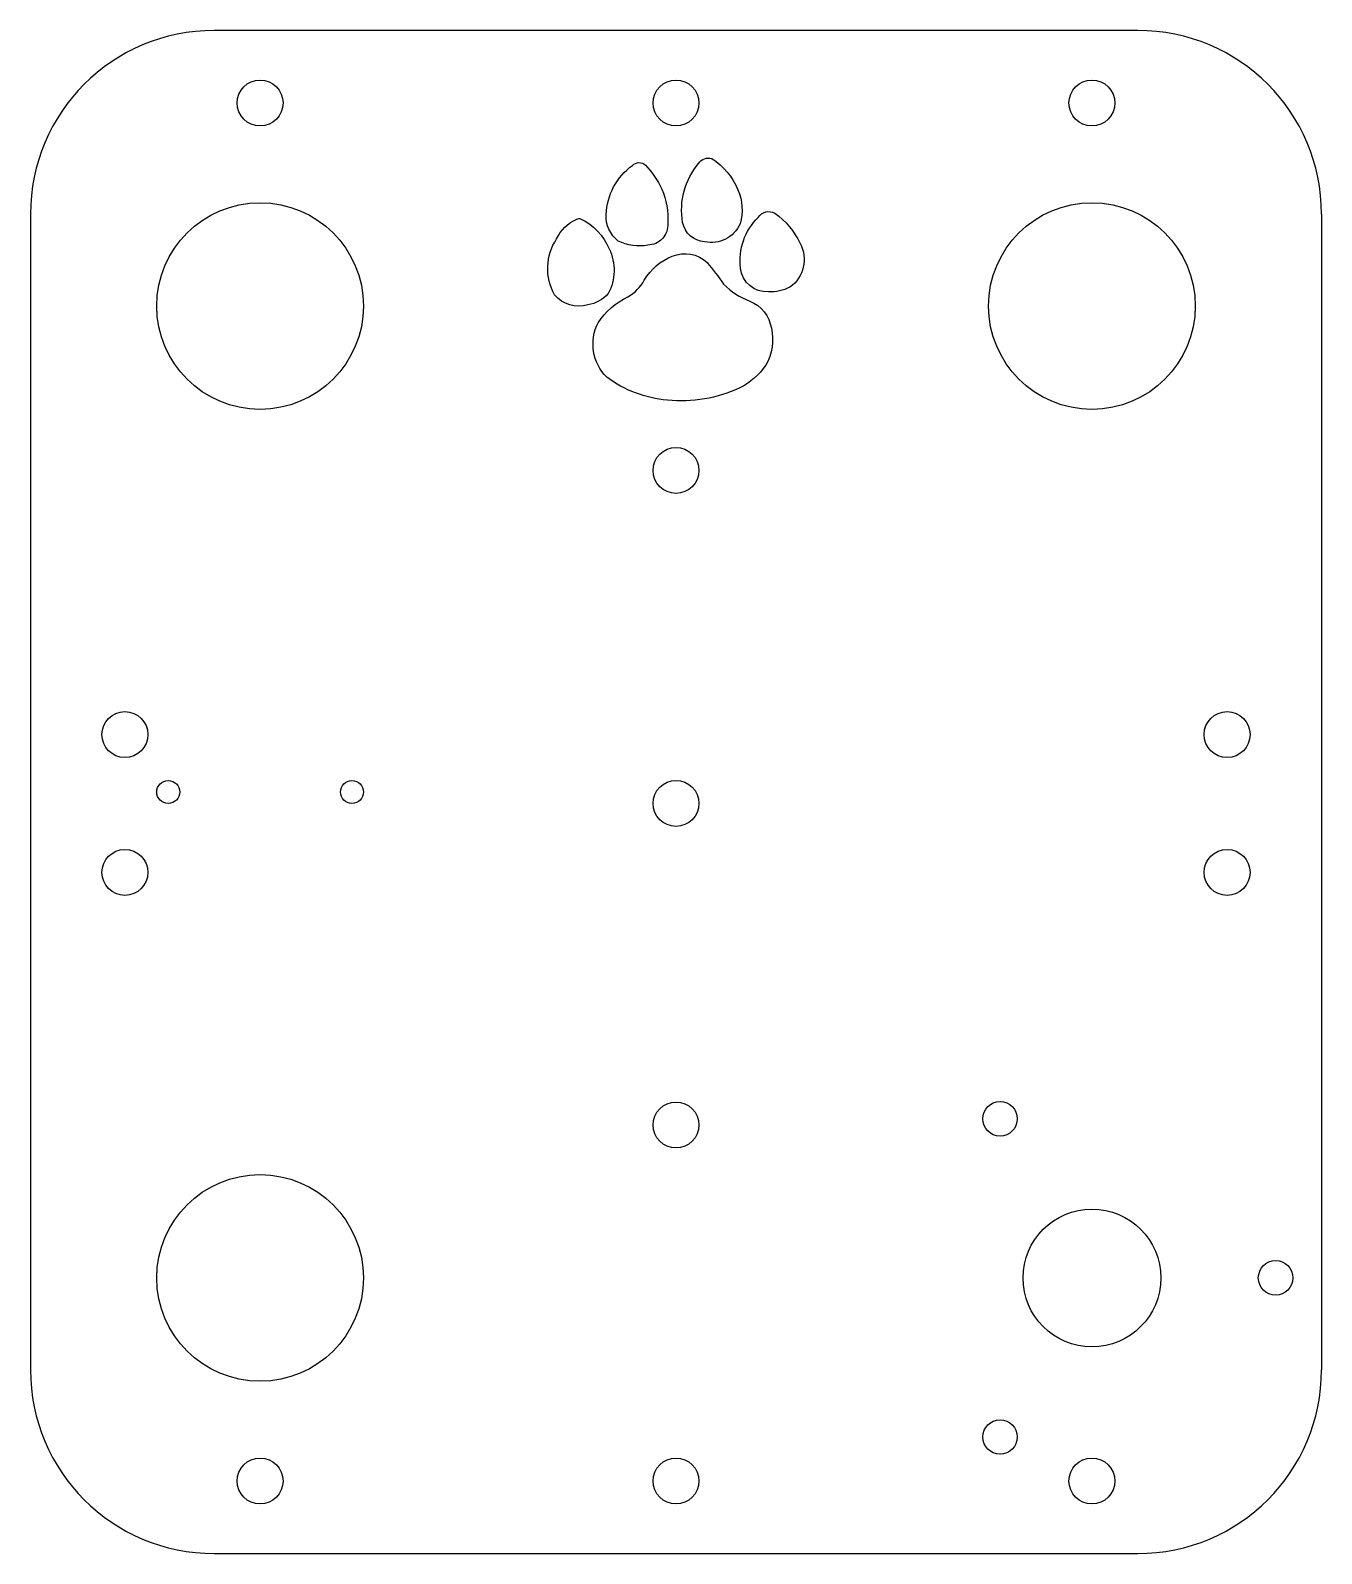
# Model space of a CAD drawing. Header units: inches. Extents: x -2.05 to 4.98, y -6.27 to 2.02.
import ezdxf

# ---------------------------------------------------------------- set-up
doc = ezdxf.new("R2010")
doc.units = ezdxf.units.IN
doc.header["$MEASUREMENT"] = 0

msp = doc.modelspace()

# ---------------------------------------------------------------- linework, layer by layer
for p, q in [((3.9776, 2.02), (-1.05, 2.02)), ((-2.05, 1.02), (-2.05, -5.2694)), ((4.9776, 1.02), (4.9776, -5.2694)), ((-1.05, -6.2694), (3.9776, -6.2694))]:
    msp.add_line(p, q)
for points in [[(1.3105, 0.8517, -0.16941), (1.1492, 0.874, -0.244377), (1.0835, 1.0179, -0.231126), (1.227, 1.2854, -0.406347), (1.2974, 1.2872, -0.089739), (1.3859, 1.1566, -0.120012), (1.4192, 0.9694, -0.429017)], [(1.6195, 0.8702, -0.347321), (1.4998, 0.9756, -0.217977), (1.5863, 1.2968, -0.333406), (1.6588, 1.3228, -0.150454), (1.8011, 1.153, -0.172813), (1.8122, 0.9675, -0.357661)], [(0.8025, 0.5805, -0.277125), (0.814, 0.8862, -0.177682), (0.924, 0.9931, -0.166439), (0.9444, 0.9955, -0.182364), (1.1002, 0.8314, -0.238415), (1.0951, 0.5877, -0.166667), (0.9846, 0.5266, -0.296838)], [(1.9112, 1.0029, -0.389), (2.0018, 1.026, -0.121225), (2.1397, 0.8611, -0.377678), (2.084, 0.6231, -0.133816), (1.9671, 0.5977, -0.404138), (1.8148, 0.7263, -0.23333)], [(1.0872, 0.1328, -0.324074), (1.0397, 0.4295, -0.13294), (1.2025, 0.5701, 0.130607), (1.2914, 0.6602, -0.173248), (1.4434, 0.7912, -0.292547), (1.6335, 0.7577, -0.019665), (1.7231, 0.6386, 0.106266), (1.8652, 0.5469, -0.264089), (1.9827, 0.3993, -0.188074), (1.9528, 0.1986, -0.129599), (1.8113, 0.0751, -0.134717), (1.4169, 0.0079, -0.139374)]]:
    msp.add_lwpolyline(points, format="xyb", close=True)
for centre, radius in [((-0.8, 1.6253), 0.125), ((1.4638, 1.6253), 0.125), ((3.7276, 1.6253), 0.125), ((-0.8, 0.52), 0.5625), ((3.7276, 0.52), 0.5625), ((1.4638, -0.3747), 0.125), ((-1.5362, -1.8122), 0.125), ((4.4638, -1.8122), 0.125), ((-1.3, -2.1247), 0.0625), ((-0.3, -2.1247), 0.0625), ((1.4638, -2.1872), 0.125), ((-1.5362, -2.5622), 0.125), ((4.4638, -2.5622), 0.125), ((1.4638, -3.9372), 0.125), ((3.2275, -3.9031), 0.094), ((-0.8, -4.7694), 0.5625), ((3.7276, -4.7694), 0.375), ((4.7275, -4.7691), 0.094), ((3.2275, -5.6351), 0.094), ((-0.8, -5.8747), 0.125), ((1.4638, -5.8747), 0.125), ((3.7276, -5.8747), 0.125)]:
    msp.add_circle(centre, radius)
for centre, start, end in [((-1.05, 1.02), 90, 180), ((3.9776, 1.02), 0, 90), ((-1.05, -5.2694), 180, 270), ((3.9776, -5.2694), 270, 0)]:
    msp.add_arc(centre, 1, start, end)

doc.saveas('drawing.dxf')
